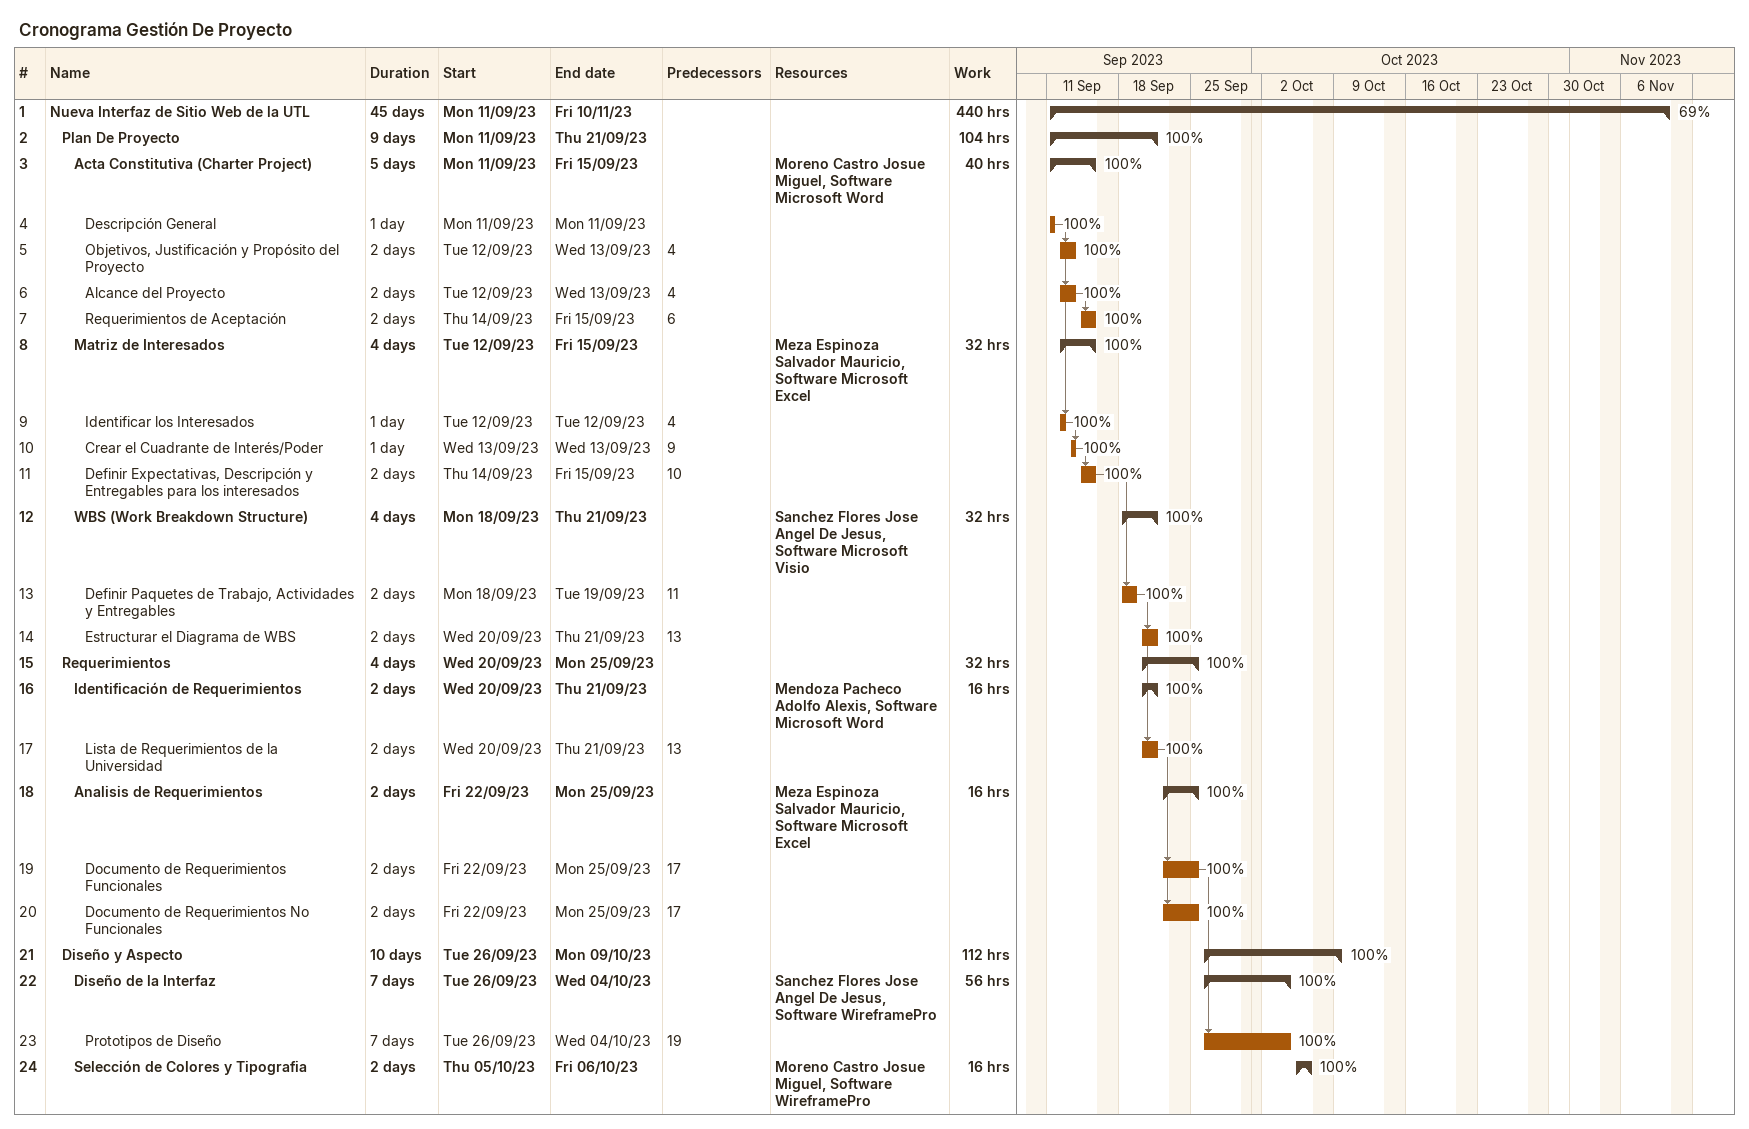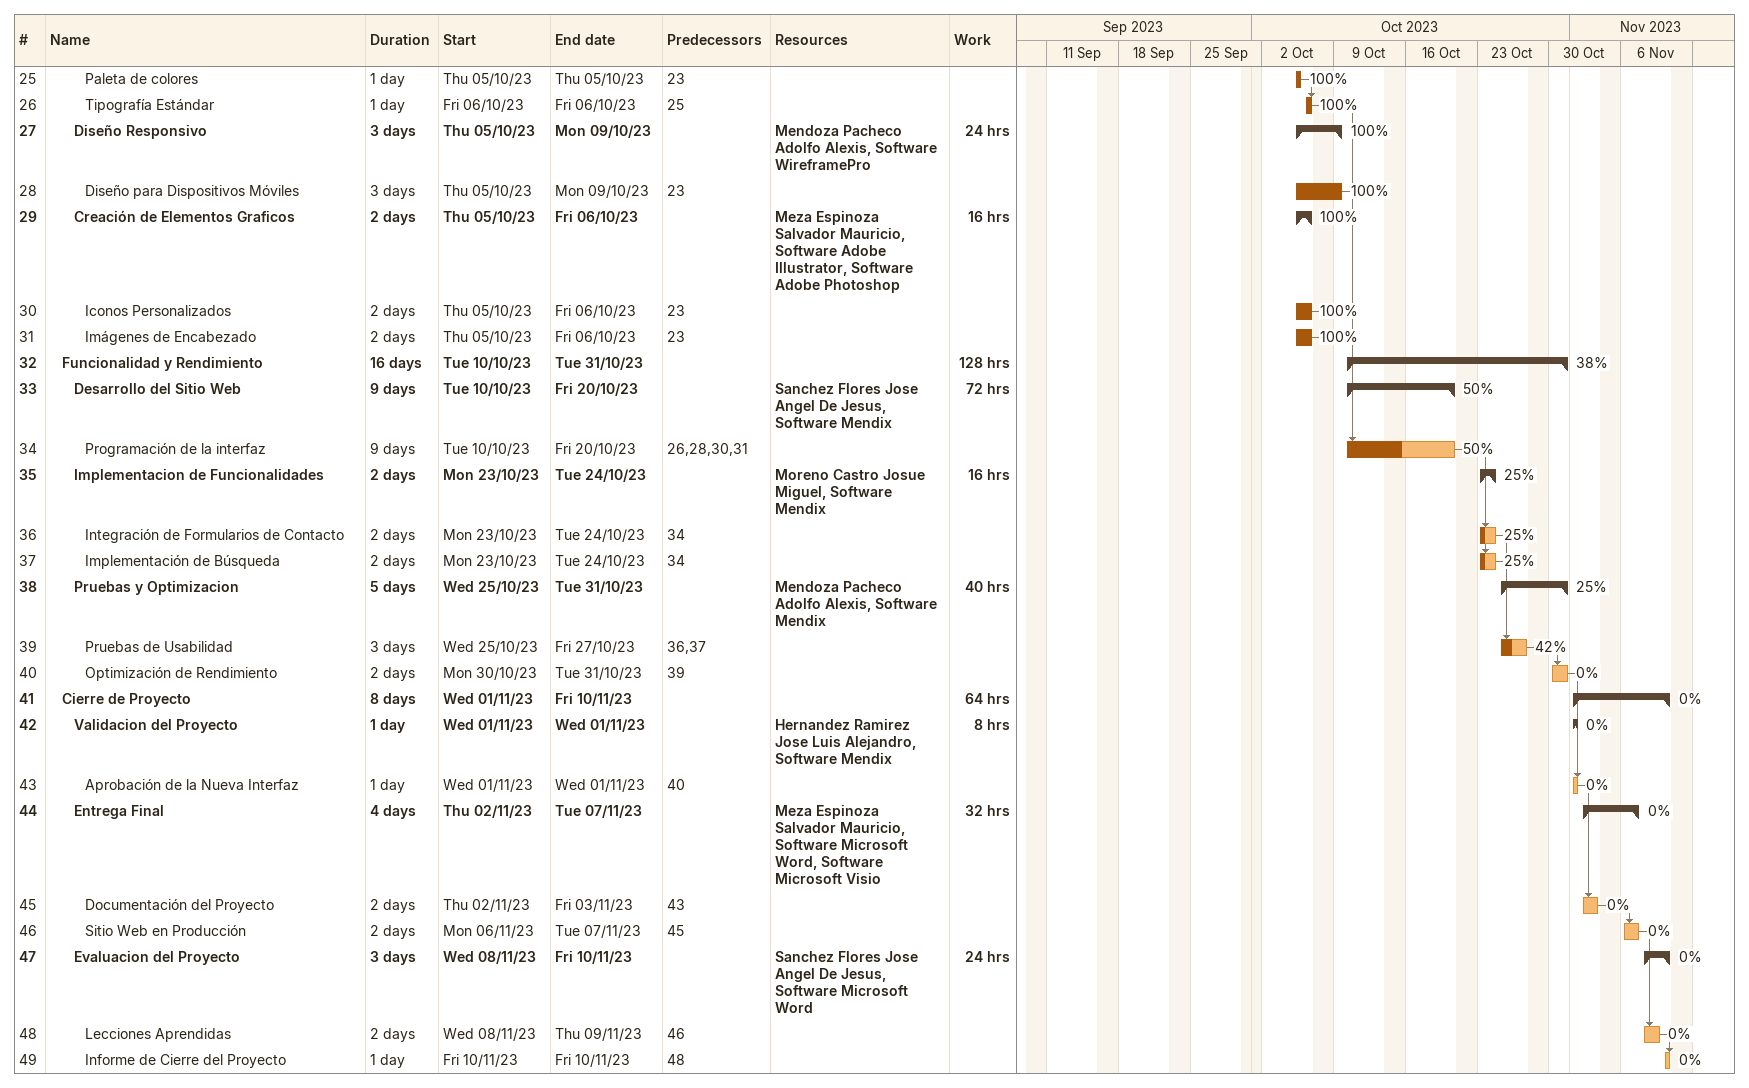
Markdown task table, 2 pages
Cronograma Gestión De Proyecto

| ID | Level | Task | Duration | Start | Finish | Predecessors | Resources | % complete | Work (h) |
|---|---|---|---|---|---|---|---|---|---|
| 1 | 1 | **Nueva Interfaz de Sitio Web de la UTL** | 45d | 2023-09-11 | 2023-11-10 |  |  | 69 | 440 |
| 2 | 2 | **Plan De Proyecto** | 9d | 2023-09-11 | 2023-09-21 |  |  | 100 | 104 |
| 3 | 3 | **Acta Constitutiva (Charter Project)** | 5d | 2023-09-11 | 2023-09-15 |  | Moreno Castro Josue Miguel, Software Microsoft Word | 100 | 40 |
| 4 | 4 | Descripción General | 1d | 2023-09-11 | 2023-09-11 |  |  | 100 |  |
| 5 | 4 | Objetivos, Justificación y Propósito del Proyecto | 2d | 2023-09-12 | 2023-09-13 | 4 |  | 100 |  |
| 6 | 4 | Alcance del Proyecto | 2d | 2023-09-12 | 2023-09-13 | 4 |  | 100 |  |
| 7 | 4 | Requerimientos de Aceptación | 2d | 2023-09-14 | 2023-09-15 | 6 |  | 100 |  |
| 8 | 3 | **Matriz de Interesados** | 4d | 2023-09-12 | 2023-09-15 |  | Meza Espinoza Salvador Mauricio, Software Microsoft Excel | 100 | 32 |
| 9 | 4 | Identificar los Interesados | 1d | 2023-09-12 | 2023-09-12 | 4 |  | 100 |  |
| 10 | 4 | Crear el Cuadrante de Interés/Poder | 1d | 2023-09-13 | 2023-09-13 | 9 |  | 100 |  |
| 11 | 4 | Definir Expectativas, Descripción y Entregables para los interesados | 2d | 2023-09-14 | 2023-09-15 | 10 |  | 100 |  |
| 12 | 3 | **WBS (Work Breakdown Structure)** | 4d | 2023-09-18 | 2023-09-21 |  | Sanchez Flores Jose Angel De Jesus, Software Microsoft Visio | 100 | 32 |
| 13 | 4 | Definir Paquetes de Trabajo, Actividades y Entregables | 2d | 2023-09-18 | 2023-09-19 | 11 |  | 100 |  |
| 14 | 4 | Estructurar el Diagrama de WBS | 2d | 2023-09-20 | 2023-09-21 | 13 |  | 100 |  |
| 15 | 2 | **Requerimientos** | 4d | 2023-09-20 | 2023-09-25 |  |  | 100 | 32 |
| 16 | 3 | **Identificación de Requerimientos** | 2d | 2023-09-20 | 2023-09-21 |  | Mendoza Pacheco Adolfo Alexis, Software Microsoft Word | 100 | 16 |
| 17 | 4 | Lista de Requerimientos de la Universidad | 2d | 2023-09-20 | 2023-09-21 | 13 |  | 100 |  |
| 18 | 3 | **Analisis de Requerimientos** | 2d | 2023-09-22 | 2023-09-25 |  | Meza Espinoza Salvador Mauricio, Software Microsoft Excel | 100 | 16 |
| 19 | 4 | Documento de Requerimientos Funcionales | 2d | 2023-09-22 | 2023-09-25 | 17 |  | 100 |  |
| 20 | 4 | Documento de Requerimientos No Funcionales | 2d | 2023-09-22 | 2023-09-25 | 17 |  | 100 |  |
| 21 | 2 | **Diseño y Aspecto** | 10d | 2023-09-26 | 2023-10-09 |  |  | 100 | 112 |
| 22 | 3 | **Diseño de la Interfaz** | 7d | 2023-09-26 | 2023-10-04 |  | Sanchez Flores Jose Angel De Jesus, Software WireframePro | 100 | 56 |
| 23 | 4 | Prototipos de Diseño | 7d | 2023-09-26 | 2023-10-04 | 19 |  | 100 |  |
| 24 | 3 | **Selección de Colores y Tipografia** | 2d | 2023-10-05 | 2023-10-06 |  | Moreno Castro Josue Miguel, Software WireframePro | 100 | 16 |
| 25 | 4 | Paleta de colores | 1d | 2023-10-05 | 2023-10-05 | 23 |  | 100 |  |
| 26 | 4 | Tipografía Estándar | 1d | 2023-10-06 | 2023-10-06 | 25 |  | 100 |  |
| 27 | 3 | **Diseño Responsivo** | 3d | 2023-10-05 | 2023-10-09 |  | Mendoza Pacheco Adolfo Alexis, Software WireframePro | 100 | 24 |
| 28 | 4 | Diseño para Dispositivos Móviles | 3d | 2023-10-05 | 2023-10-09 | 23 |  | 100 |  |
| 29 | 3 | **Creación de Elementos Graficos** | 2d | 2023-10-05 | 2023-10-06 |  | Meza Espinoza Salvador Mauricio, Software Adobe Illustrator, Software Adobe Photoshop | 100 | 16 |
| 30 | 4 | Iconos Personalizados | 2d | 2023-10-05 | 2023-10-06 | 23 |  | 100 |  |
| 31 | 4 | Imágenes de Encabezado | 2d | 2023-10-05 | 2023-10-06 | 23 |  | 100 |  |
| 32 | 2 | **Funcionalidad y Rendimiento** | 16d | 2023-10-10 | 2023-10-31 |  |  | 38 | 128 |
| 33 | 3 | **Desarrollo del Sitio Web** | 9d | 2023-10-10 | 2023-10-20 |  | Sanchez Flores Jose Angel De Jesus, Software Mendix | 50 | 72 |
| 34 | 4 | Programación de la interfaz | 9d | 2023-10-10 | 2023-10-20 | 26, 28, 30, 31 |  | 50 |  |
| 35 | 3 | **Implementacion de Funcionalidades** | 2d | 2023-10-23 | 2023-10-24 |  | Moreno Castro Josue Miguel, Software Mendix | 25 | 16 |
| 36 | 4 | Integración de Formularios de Contacto | 2d | 2023-10-23 | 2023-10-24 | 34 |  | 25 |  |
| 37 | 4 | Implementación de Búsqueda | 2d | 2023-10-23 | 2023-10-24 | 34 |  | 25 |  |
| 38 | 3 | **Pruebas y Optimizacion** | 5d | 2023-10-25 | 2023-10-31 |  | Mendoza Pacheco Adolfo Alexis, Software Mendix | 25 | 40 |
| 39 | 4 | Pruebas de Usabilidad | 3d | 2023-10-25 | 2023-10-27 | 36, 37 |  | 42 |  |
| 40 | 4 | Optimización de Rendimiento | 2d | 2023-10-30 | 2023-10-31 | 39 |  | 0 |  |
| 41 | 2 | **Cierre de Proyecto** | 8d | 2023-11-01 | 2023-11-10 |  |  | 0 | 64 |
| 42 | 3 | **Validacion del Proyecto** | 1d | 2023-11-01 | 2023-11-01 |  | Hernandez Ramirez Jose Luis Alejandro, Software Mendix | 0 | 8 |
| 43 | 4 | Aprobación de la Nueva Interfaz | 1d | 2023-11-01 | 2023-11-01 | 40 |  | 0 |  |
| 44 | 3 | **Entrega Final** | 4d | 2023-11-02 | 2023-11-07 |  | Meza Espinoza Salvador Mauricio, Software Microsoft Word, Software Microsoft Visio | 0 | 32 |
| 45 | 4 | Documentación del Proyecto | 2d | 2023-11-02 | 2023-11-03 | 43 |  | 0 |  |
| 46 | 4 | Sitio Web en Producción | 2d | 2023-11-06 | 2023-11-07 | 45 |  | 0 |  |
| 47 | 3 | **Evaluacion del Proyecto** | 3d | 2023-11-08 | 2023-11-10 |  | Sanchez Flores Jose Angel De Jesus, Software Microsoft Word | 0 | 24 |
| 48 | 4 | Lecciones Aprendidas | 2d | 2023-11-08 | 2023-11-09 | 46 |  | 0 |  |
| 49 | 4 | Informe de Cierre del Proyecto | 1d | 2023-11-10 | 2023-11-10 | 48 |  | 0 |  |
